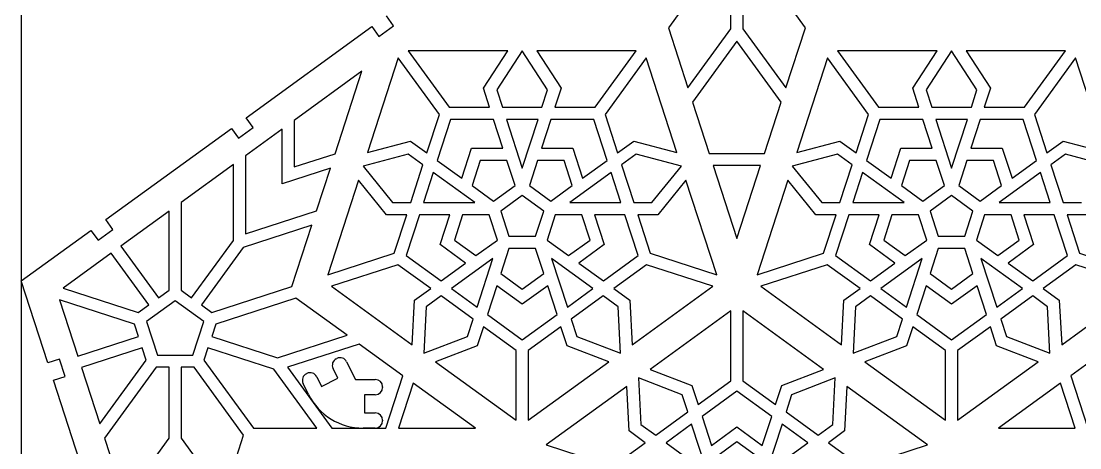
# Model space of a CAD drawing. Extents: x 0 to 580, y 0 to 430.
# Drawn here: x 0 to 173.9, y 110.8 to 180.9 of the extents above; entities that cross this region are included whole.
import ezdxf

# ---------------------------------------------------------------- set-up
doc = ezdxf.new("R2010")
doc.units = 0
doc.header["$MEASUREMENT"] = 0

msp = doc.modelspace()

# ---------------------------------------------------------------- linework, layer by layer
for p, q in [((0, 430), (0, 0)), ((114.46, 191.06), (106.32, 179.86)), ((116.58, 179.68), (116.58, 191.06)), ((118.58, 191.06), (118.58, 179.68)), ((128.84, 179.86), (120.7, 191.06)), ((61.19, 180.18), (60.01, 181.8)), ((36.96, 165.05), (57.59, 180.04)), ((57.59, 180.04), (58.76, 178.42)), ((58.76, 178.42), (61.19, 180.18)), ((106.32, 179.86), (109.53, 169.98)), ((109.53, 169.98), (116.58, 179.68)), ((118.58, 179.68), (125.63, 169.98)), ((125.63, 169.98), (128.84, 179.86)), ((117.58, 177.66), (110.29, 167.62)), ((124.87, 167.62), (117.58, 177.66)), ((79.93, 176.06), (63.57, 176.06)), ((63.57, 176.06), (70.32, 166.77)), ((75.94, 169.91), (79.93, 176.06)), ((82.31, 176.06), (78.13, 169.62)), ((86.49, 169.62), (82.31, 176.06)), ((101.06, 176.06), (84.7, 176.06)), ((84.7, 176.06), (88.69, 169.91)), ((94.31, 166.77), (101.06, 176.06)), ((134.1, 176.06), (140.85, 166.77)), ((150.46, 176.06), (134.1, 176.06)), ((146.47, 169.91), (150.46, 176.06)), ((152.85, 176.06), (148.67, 169.62)), ((157.02, 169.62), (152.85, 176.06)), ((171.59, 176.06), (155.23, 176.06)), ((155.23, 176.06), (159.22, 169.91)), ((164.84, 166.77), (171.59, 176.06)), ((61.95, 174.88), (56.89, 159.32)), ((68.7, 165.6), (61.95, 174.88)), ((102.67, 174.88), (95.93, 165.6)), ((107.73, 159.32), (102.67, 174.88)), ((132.48, 174.88), (127.43, 159.32)), ((139.23, 165.6), (132.48, 174.88)), ((173.21, 174.88), (166.46, 165.6)), ((178.26, 159.32), (173.21, 174.88)), ((55.98, 172.69), (44.87, 164.62)), ((51.58, 159.14), (55.98, 172.69)), ((76.96, 166.77), (75.94, 169.91)), ((78.13, 169.62), (79.06, 166.77)), ((85.56, 166.77), (86.49, 169.62)), ((88.69, 169.91), (87.67, 166.77)), ((147.49, 166.77), (146.47, 169.91)), ((148.67, 169.62), (149.6, 166.77)), ((156.1, 166.77), (157.02, 169.62)), ((159.22, 169.91), (158.2, 166.77)), ((110.29, 167.62), (113.03, 159.19)), ((122.13, 159.19), (124.87, 167.62)), ((66.65, 159.28), (68.7, 165.6)), ((70.32, 166.77), (76.96, 166.77)), ((79.06, 166.77), (85.56, 166.77)), ((87.67, 166.77), (94.31, 166.77)), ((95.93, 165.6), (97.98, 159.28)), ((137.18, 159.28), (139.23, 165.6)), ((140.85, 166.77), (147.49, 166.77)), ((149.6, 166.77), (156.1, 166.77)), ((158.2, 166.77), (164.84, 166.77)), ((166.46, 165.6), (168.51, 159.28)), ((38.13, 163.43), (36.96, 165.05)), ((44.87, 164.62), (44.87, 156.96)), ((70.53, 164.77), (68.35, 158.04)), ((77.61, 164.77), (70.53, 164.77)), ((79.15, 160.03), (77.61, 164.77)), ((79.71, 164.77), (82.31, 156.77)), ((84.91, 164.77), (79.71, 164.77)), ((82.31, 156.77), (84.91, 164.77)), ((87.02, 164.77), (85.48, 160.03)), ((94.09, 164.77), (87.02, 164.77)), ((96.28, 158.04), (94.09, 164.77)), ((141.07, 164.77), (138.88, 158.04)), ((148.14, 164.77), (141.07, 164.77)), ((149.68, 160.03), (148.14, 164.77)), ((150.25, 164.77), (152.85, 156.77)), ((155.45, 164.77), (150.25, 164.77)), ((152.85, 156.77), (155.45, 164.77)), ((157.55, 164.77), (156.01, 160.03)), ((164.62, 164.77), (157.55, 164.77)), ((166.81, 158.04), (164.62, 164.77)), ((13.9, 148.3), (34.53, 163.29)), ((34.53, 163.29), (35.71, 161.67)), ((35.71, 161.67), (38.13, 163.43)), ((42.87, 163.16), (36.87, 158.8)), ((42.87, 154.2), (42.87, 163.16)), ((56.89, 159.32), (63.98, 161.22)), ((63.98, 161.22), (66.65, 159.28)), ((72.38, 155.11), (73.98, 160.03)), ((73.98, 160.03), (79.15, 160.03)), ((85.48, 160.03), (90.65, 160.03)), ((90.65, 160.03), (92.24, 155.11)), ((97.98, 159.28), (100.65, 161.22)), ((100.65, 161.22), (107.73, 159.32)), ((127.43, 159.32), (134.51, 161.22)), ((134.51, 161.22), (137.18, 159.28)), ((142.91, 155.11), (144.51, 160.03)), ((144.51, 160.03), (149.68, 160.03)), ((156.01, 160.03), (161.18, 160.03)), ((161.18, 160.03), (162.78, 155.11)), ((168.51, 159.28), (171.18, 161.22)), ((171.18, 161.22), (178.26, 159.32)), ((36.87, 158.8), (36.87, 145.94)), ((44.87, 156.96), (51.58, 159.14)), ((63.57, 159.04), (56.16, 157.06)), ((66, 157.28), (63.57, 159.04)), ((101.05, 159.04), (98.62, 157.28)), ((108.47, 157.06), (101.05, 159.04)), ((113.03, 159.19), (122.13, 159.19)), ((134.11, 159.04), (126.69, 157.06)), ((136.53, 157.28), (134.11, 159.04)), ((171.59, 159.04), (169.16, 157.28)), ((179, 157.06), (171.59, 159.04)), ((34.87, 157.35), (26.29, 151.12)), ((34.87, 144.89), (34.87, 157.35)), ((50.81, 156.78), (42.87, 154.2)), ((48.52, 149.73), (50.81, 156.78)), ((56.16, 157.06), (60.99, 151.1)), ((63.99, 151.1), (66, 157.28)), ((68.35, 158.04), (72.38, 155.11)), ((75.43, 158.03), (74.08, 153.89)), ((79.79, 158.03), (75.43, 158.03)), ((81.14, 153.89), (79.79, 158.03)), ((84.83, 158.03), (83.49, 153.89)), ((89.19, 158.03), (84.83, 158.03)), ((90.54, 153.89), (89.19, 158.03)), ((92.24, 155.11), (96.28, 158.04)), ((98.62, 157.28), (100.63, 151.1)), ((103.63, 151.1), (108.47, 157.06)), ((121.48, 157.19), (113.68, 157.19)), ((113.68, 157.19), (117.58, 145.19)), ((117.58, 145.19), (121.48, 157.19)), ((126.69, 157.06), (131.52, 151.1)), ((134.52, 151.1), (136.53, 157.28)), ((138.88, 158.04), (142.91, 155.11)), ((145.96, 158.03), (144.62, 153.89)), ((150.32, 158.03), (145.96, 158.03)), ((151.67, 153.89), (150.32, 158.03)), ((155.37, 158.03), (154.02, 153.89)), ((159.73, 158.03), (155.37, 158.03)), ((161.07, 153.89), (159.73, 158.03)), ((162.78, 155.11), (166.81, 158.04)), ((169.16, 157.28), (171.17, 151.1)), ((55.42, 154.79), (50.37, 139.23)), ((60.04, 149.1), (55.42, 154.79)), ((67.7, 156.04), (66.09, 151.1)), ((74.51, 151.1), (67.7, 156.04)), ((96.92, 156.04), (90.12, 151.1)), ((98.53, 151.1), (96.92, 156.04)), ((109.2, 154.79), (104.59, 149.1)), ((114.26, 139.23), (109.2, 154.79)), ((125.96, 154.79), (120.9, 139.23)), ((130.57, 149.1), (125.96, 154.79)), ((138.23, 156.04), (136.63, 151.1)), ((145.04, 151.1), (138.23, 156.04)), ((167.46, 156.04), (160.65, 151.1)), ((169.06, 151.1), (167.46, 156.04)), ((74.08, 153.89), (77.61, 151.32)), ((77.61, 151.32), (81.14, 153.89)), ((83.49, 153.89), (87.01, 151.32)), ((87.01, 151.32), (90.54, 153.89)), ((144.62, 153.89), (148.14, 151.32)), ((148.14, 151.32), (151.67, 153.89)), ((154.02, 153.89), (157.55, 151.32)), ((157.55, 151.32), (161.07, 153.89)), ((82.31, 152.27), (78.78, 149.71)), ((85.84, 149.71), (82.31, 152.27)), ((152.85, 152.27), (149.32, 149.71)), ((156.37, 149.71), (152.85, 152.27)), ((24.29, 149.66), (16.4, 143.94)), ((24.29, 136.7), (24.29, 149.66)), ((26.29, 151.12), (26.29, 136.7)), ((36.87, 145.94), (48.52, 149.73)), ((60.99, 151.1), (63.99, 151.1)), ((66.09, 151.1), (74.51, 151.1)), ((78.78, 149.71), (80.13, 145.56)), ((84.49, 145.56), (85.84, 149.71)), ((90.12, 151.1), (98.53, 151.1)), ((100.63, 151.1), (103.63, 151.1)), ((131.52, 151.1), (134.52, 151.1)), ((136.63, 151.1), (145.04, 151.1)), ((149.32, 149.71), (150.67, 145.56)), ((155.03, 145.56), (156.37, 149.71)), ((160.65, 151.1), (169.06, 151.1)), ((171.17, 151.1), (174.17, 151.1)), ((15.08, 146.68), (13.9, 148.3)), ((63.34, 149.1), (60.04, 149.1)), ((61.28, 142.78), (63.34, 149.1)), ((65.44, 149.1), (63.25, 142.37)), ((70.42, 149.1), (65.44, 149.1)), ((68.83, 144.18), (70.42, 149.1)), ((72.52, 149.09), (71.18, 144.94)), ((76.88, 149.09), (72.52, 149.09)), ((78.23, 144.94), (76.88, 149.09)), ((87.74, 149.09), (86.39, 144.94)), ((92.1, 149.09), (87.74, 149.09)), ((93.45, 144.94), (92.1, 149.09)), ((99.18, 149.1), (94.2, 149.1)), ((94.2, 149.1), (95.8, 144.18)), ((101.37, 142.37), (99.18, 149.1)), ((104.59, 149.1), (101.29, 149.1)), ((101.29, 149.1), (103.34, 142.78)), ((133.87, 149.1), (130.57, 149.1)), ((131.82, 142.78), (133.87, 149.1)), ((135.97, 149.1), (133.79, 142.37)), ((140.96, 149.1), (135.97, 149.1)), ((139.36, 144.18), (140.96, 149.1)), ((143.06, 149.09), (141.71, 144.94)), ((147.42, 149.09), (143.06, 149.09)), ((148.76, 144.94), (147.42, 149.09)), ((158.27, 149.09), (156.93, 144.94)), ((162.63, 149.09), (158.27, 149.09)), ((163.98, 144.94), (162.63, 149.09)), ((169.72, 149.1), (164.73, 149.1)), ((164.73, 149.1), (166.33, 144.18)), ((171.9, 142.37), (169.72, 149.1)), ((175.12, 149.1), (171.82, 149.1)), ((171.82, 149.1), (173.87, 142.78)), ((0.02, 138.22), (11.47, 146.53)), ((11.47, 146.53), (12.65, 144.92)), ((12.65, 144.92), (15.08, 146.68)), ((47.76, 147.38), (36.49, 143.72)), ((44.48, 137.29), (47.76, 147.38)), ((28, 135.45), (34.87, 144.89)), ((71.18, 144.94), (74.7, 142.38)), ((74.7, 142.38), (78.23, 144.94)), ((80.13, 145.56), (84.49, 145.56)), ((86.39, 144.94), (89.92, 142.38)), ((89.92, 142.38), (93.45, 144.94)), ((141.71, 144.94), (145.24, 142.38)), ((145.24, 142.38), (148.76, 144.94)), ((150.67, 145.56), (155.03, 145.56)), ((156.93, 144.94), (160.45, 142.38)), ((160.45, 142.38), (163.98, 144.94)), ((14.78, 142.76), (6.9, 137.03)), ((20.95, 134.27), (14.78, 142.76)), ((16.4, 143.94), (22.57, 135.45)), ((36.49, 143.72), (29.62, 134.27)), ((50.37, 139.23), (61.28, 142.78)), ((73.01, 141.14), (68.83, 144.18)), ((80.13, 143.56), (78.78, 139.41)), ((84.49, 143.56), (80.13, 143.56)), ((85.84, 139.41), (84.49, 143.56)), ((95.8, 144.18), (91.61, 141.14)), ((103.34, 142.78), (114.26, 139.23)), ((120.9, 139.23), (131.82, 142.78)), ((143.54, 141.14), (139.36, 144.18)), ((150.67, 143.56), (149.32, 139.41)), ((155.03, 143.56), (150.67, 143.56)), ((156.37, 139.41), (155.03, 143.56)), ((166.33, 144.18), (162.15, 141.14)), ((173.87, 142.78), (184.79, 139.23)), ((61.9, 140.88), (50.98, 137.33)), ((67.28, 136.97), (61.9, 140.88)), ((63.25, 142.37), (68.98, 138.21)), ((68.98, 138.21), (73.01, 141.14)), ((77.49, 141.92), (70.68, 136.97)), ((74.89, 133.92), (77.49, 141.92)), ((87.14, 141.92), (89.74, 133.92)), ((93.94, 136.97), (87.14, 141.92)), ((91.61, 141.14), (95.65, 138.21)), ((95.65, 138.21), (101.37, 142.37)), ((102.72, 140.88), (97.35, 136.97)), ((113.64, 137.33), (102.72, 140.88)), ((132.44, 140.88), (121.52, 137.33)), ((137.81, 136.97), (132.44, 140.88)), ((133.79, 142.37), (139.51, 138.21)), ((139.51, 138.21), (143.54, 141.14)), ((148.02, 141.92), (141.22, 136.97)), ((145.42, 133.92), (148.02, 141.92)), ((157.67, 141.92), (160.27, 133.92)), ((164.48, 136.97), (157.67, 141.92)), ((162.15, 141.14), (166.18, 138.21)), ((166.18, 138.21), (171.9, 142.37)), ((173.26, 140.88), (167.88, 136.97)), ((184.17, 137.33), (173.26, 140.88)), ((78.78, 139.41), (82.31, 136.85)), ((82.31, 136.85), (85.84, 139.41)), ((149.32, 139.41), (152.85, 136.85)), ((152.85, 136.85), (156.37, 139.41)), ((4.4, 124.75), (0.02, 138.22)), ((78.13, 137.42), (76.59, 132.68)), ((82.31, 134.38), (78.13, 137.42)), ((86.5, 137.42), (82.31, 134.38)), ((88.04, 132.68), (86.5, 137.42)), ((148.66, 137.42), (147.12, 132.68)), ((152.85, 134.38), (148.66, 137.42)), ((157.03, 137.42), (152.85, 134.38)), ((158.57, 132.68), (157.03, 137.42)), ((6.9, 137.03), (19.23, 133.02)), ((22.57, 135.45), (24.29, 136.7)), ((26.29, 136.7), (28, 135.45)), ((31.34, 133.02), (44.48, 137.29)), ((50.98, 137.33), (64.22, 127.71)), ((64.61, 135.03), (67.28, 136.97)), ((68.98, 135.74), (66.55, 133.98)), ((74.24, 131.92), (68.98, 135.74)), ((70.68, 136.97), (74.89, 133.92)), ((89.74, 133.92), (93.94, 136.97)), ((95.64, 135.74), (90.38, 131.92)), ((98.07, 133.98), (95.64, 135.74)), ((97.35, 136.97), (100.02, 135.03)), ((100.4, 127.71), (113.64, 137.33)), ((121.52, 137.33), (134.75, 127.71)), ((135.14, 135.03), (137.81, 136.97)), ((139.51, 135.74), (137.09, 133.98)), ((144.77, 131.92), (139.51, 135.74)), ((141.22, 136.97), (145.42, 133.92)), ((160.27, 133.92), (164.48, 136.97)), ((166.18, 135.74), (160.92, 131.92)), ((168.6, 133.98), (166.18, 135.74)), ((167.88, 136.97), (170.55, 135.03)), ((170.94, 127.71), (184.17, 137.33)), ((18.62, 131.12), (6.28, 135.13)), ((6.28, 135.13), (9.29, 125.86)), ((19.23, 133.02), (20.95, 134.27)), ((25.29, 134.95), (20.59, 131.53)), ((29.99, 131.53), (25.29, 134.95)), ((29.62, 134.27), (31.34, 133.02)), ((45.13, 135.4), (31.96, 131.12)), ((53.53, 129.3), (45.13, 135.4)), ((64.22, 127.71), (64.61, 135.03)), ((66.55, 133.98), (66.15, 126.31)), ((98.48, 126.31), (98.07, 133.98)), ((100.02, 135.03), (100.4, 127.71)), ((134.75, 127.71), (135.14, 135.03)), ((137.09, 133.98), (136.68, 126.31)), ((169.01, 126.31), (168.6, 133.98)), ((170.55, 135.03), (170.94, 127.71)), ((76.59, 132.68), (82.31, 128.52)), ((82.31, 128.52), (88.04, 132.68)), ((116.58, 133.28), (103.34, 123.67)), ((116.58, 121.8), (116.58, 133.28)), ((118.58, 133.28), (118.58, 121.8)), ((131.81, 123.67), (118.58, 133.28)), ((147.12, 132.68), (152.85, 128.52)), ((152.85, 128.52), (158.57, 132.68)), ((19.27, 129.1), (18.62, 131.12)), ((20.59, 131.53), (22.38, 126.01)), ((28.19, 126.01), (29.99, 131.53)), ((31.96, 131.12), (31.3, 129.1)), ((73.31, 129.07), (74.24, 131.92)), ((75.94, 130.68), (74.92, 127.54)), ((81.31, 126.77), (75.94, 130.68)), ((88.68, 130.68), (83.31, 126.77)), ((89.7, 127.54), (88.68, 130.68)), ((90.38, 131.92), (91.31, 129.07)), ((143.85, 129.07), (144.77, 131.92)), ((146.47, 130.68), (145.45, 127.54)), ((151.85, 126.77), (146.47, 130.68)), ((159.22, 130.68), (153.85, 126.77)), ((160.24, 127.54), (159.22, 130.68)), ((160.92, 131.92), (161.85, 129.07)), ((9.29, 125.86), (19.27, 129.1)), ((31.3, 129.1), (42.12, 125.59)), ((42.12, 125.59), (53.53, 129.3)), ((66.15, 126.31), (73.31, 129.07)), ((91.31, 129.07), (98.48, 126.31)), ((136.68, 126.31), (143.85, 129.07)), ((161.85, 129.07), (169.01, 126.31)), ((19.89, 127.2), (9.91, 123.96)), ((20.55, 125.18), (19.89, 127.2)), ((30.68, 127.2), (30.03, 125.18)), ((41.5, 123.69), (30.68, 127.2)), ((55.53, 127.84), (43.74, 124.01)), ((62.71, 122.63), (55.53, 127.84)), ((74.92, 127.54), (68.08, 124.91)), ((96.55, 124.91), (89.7, 127.54)), ((145.45, 127.54), (138.61, 124.91)), ((167.08, 124.91), (160.24, 127.54)), ((179.62, 127.84), (172.45, 122.63)), ((6.3, 125.37), (4.4, 124.75)), ((7.22, 122.52), (6.3, 125.37)), ((22.38, 126.01), (28.19, 126.01)), ((51.77, 125.42), (51.86, 125.46)), ((81.31, 115.29), (81.31, 126.77)), ((83.31, 126.77), (83.31, 115.29)), ((151.85, 115.29), (151.85, 126.77)), ((153.85, 126.77), (153.85, 115.29)), ((9.91, 123.96), (12.92, 114.69)), ((12.92, 114.69), (20.55, 125.18)), ((22.16, 124.01), (13.69, 112.34)), ((24.29, 124.01), (22.16, 124.01)), ((24.29, 112.33), (24.29, 124.01)), ((28.41, 124.01), (26.29, 124.01)), ((26.29, 124.01), (26.29, 112.33)), ((36.53, 112.83), (28.41, 124.01)), ((30.03, 125.18), (38.17, 113.98)), ((48.56, 113.98), (41.5, 123.69)), ((43.74, 124.01), (51.03, 113.98)), ((52.04, 122.2), (51.24, 123.81)), ((53.47, 124.93), (54.93, 122.01)), ((68.08, 124.91), (81.31, 115.29)), ((83.31, 115.29), (96.55, 124.91)), ((103.34, 123.67), (110.19, 121.04)), ((124.97, 121.04), (131.81, 123.67)), ((138.61, 124.91), (151.85, 115.29)), ((153.85, 115.29), (167.08, 124.91)), ((5.32, 121.9), (7.22, 122.52)), ((13.2, 97.65), (5.32, 121.9)), ((46.85, 122.96), (46.94, 123)), ((48.55, 122.47), (49.36, 120.86)), ((49.36, 120.86), (52.04, 122.2)), ((54.93, 122.01), (58.18, 122.01)), ((59.9, 113.98), (62.71, 122.63)), ((101.41, 122.27), (101.82, 114.6)), ((108.58, 119.51), (101.41, 122.27)), ((111.21, 117.9), (116.58, 121.8)), ((118.58, 121.8), (123.95, 117.9)), ((133.74, 122.27), (126.58, 119.51)), ((133.34, 114.6), (133.74, 122.27)), ((172.45, 122.63), (175.26, 113.98)), ((47.22, 119.54), (46.32, 121.35)), ((59.38, 120.81), (59.38, 120.71)), ((64.41, 121.39), (62, 113.98)), ((74.62, 113.98), (64.41, 121.39)), ((99.49, 120.87), (86.25, 111.25)), ((99.87, 113.54), (99.49, 120.87)), ((110.19, 121.04), (111.21, 117.9)), ((117.58, 120.06), (111.85, 115.9)), ((123.3, 115.9), (117.58, 120.06)), ((123.95, 117.9), (124.97, 121.04)), ((135.67, 120.87), (135.28, 113.54)), ((148.91, 111.25), (135.67, 120.87)), ((170.75, 121.39), (160.54, 113.98)), ((173.16, 113.98), (170.75, 121.39)), ((58.18, 119.51), (56.38, 119.51)), ((56.38, 119.51), (56.38, 116.51)), ((109.51, 116.66), (108.58, 119.51)), ((126.58, 119.51), (125.65, 116.66)), ((104.25, 112.84), (109.51, 116.66)), ((125.65, 116.66), (130.91, 112.84)), ((56.38, 116.51), (58.18, 116.51)), ((59.38, 115.31), (59.38, 115.21)), ((111.85, 115.9), (113.39, 111.16)), ((121.76, 111.16), (123.3, 115.9)), ((38.17, 113.98), (48.56, 113.98)), ((51.03, 113.98), (59.9, 113.98)), ((58.18, 114.01), (56.16, 114.01)), ((62, 113.98), (74.62, 113.98)), ((102.54, 111.61), (99.87, 113.54)), ((101.82, 114.6), (104.25, 112.84)), ((110.15, 114.66), (105.95, 111.6)), ((112.75, 106.66), (110.15, 114.66)), ((113.39, 111.16), (117.58, 114.2)), ((117.58, 114.2), (121.76, 111.16)), ((125, 114.66), (122.4, 106.66)), ((129.21, 111.6), (125, 114.66)), ((130.91, 112.84), (133.34, 114.6)), ((135.28, 113.54), (132.62, 111.61)), ((160.54, 113.98), (173.16, 113.98)), ((13.69, 112.34), (16.96, 102.25)), ((16.96, 102.25), (24.29, 112.33)), ((26.29, 112.33), (33.25, 102.74)), ((33.25, 102.74), (36.53, 112.83)), ((97.17, 107.7), (102.54, 111.61)), ((105.95, 111.6), (112.75, 106.66)), ((117.58, 111.73), (114.05, 109.16)), ((121.11, 109.16), (117.58, 111.73)), ((122.4, 106.66), (129.21, 111.6)), ((132.62, 111.61), (137.99, 107.7)), ((86.25, 111.25), (97.17, 107.7)), ((137.99, 107.7), (148.91, 111.25))]:
    msp.add_line(p, q)
for centre, radius, start, end in [((52.31, 124.34), 1.2, 116.56, 206.56), ((52.4, 124.39), 1.2, 26.56, 116.56), ((47.39, 121.89), 1.2, 116.56, 206.56), ((47.48, 121.93), 1.2, 26.56, 116.56), ((58.18, 120.81), 1.2, 0, 90), ((58.18, 120.71), 1.2, 270, 0), ((56.16, 124.01), 10, 206.56, 270), ((58.18, 115.31), 1.2, 0, 90), ((58.18, 115.21), 1.2, 270, 0)]:
    msp.add_arc(centre, radius, start, end)

doc.saveas('drawing.dxf')
